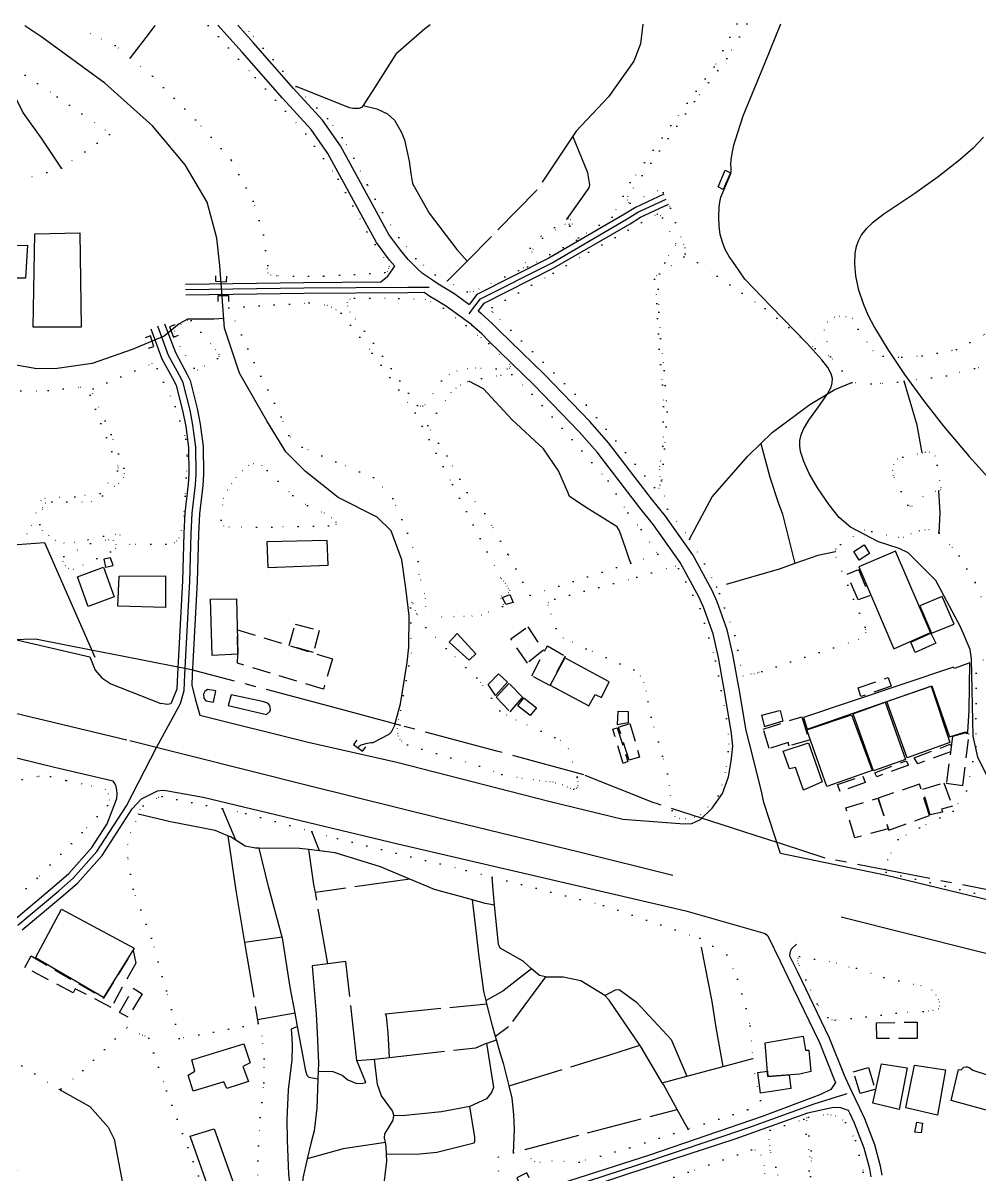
# Model space of a CAD drawing. Header units: millimetres. Extents: x 220021 to 223505, y 489325 to 491820.
# Drawn here: x 223011.8 to 223271, y 491507.5 to 491819.5 of the extents above; entities that cross this region are included whole.
import ezdxf

# ---------------------------------------------------------------- set-up
doc = ezdxf.new("R2010")
doc.units = ezdxf.units.MM
for name, pattern in [('15M2P5', [17.5, 15, -2.5]), ('20M3A3M3', [29, 20, -3, 3, -3]), ('50M10', [60, 50, -10]), ('5M2P5', [7.5, 5, -2.5]), ('AM4', [4, 0, -4])]:
    doc.linetypes.add(name, pattern=pattern)
for name, color, linetype in [('A0013110', 8, 'Continuous'), ('A0013112', 8, 'Continuous'), ('A0023210', 8, 'Continuous'), ('B0014111', 8, 'Continuous'), ('B0014112', 8, 'Continuous'), ('B0014116', 8, '5M2P5'), ('B0024120', 8, 'B0024120'), ('C0076116', 8, 'Continuous'), ('C0076117', 8, 'Continuous'), ('C0523121', 8, '50M10'), ('D0015112', 8, '15M2P5'), ('D0025111', 8, 'AM4'), ('E0022112', 8, 'Continuous'), ('F0017111', 8, 'Continuous'), ('G0018118', 8, '20M3A3M3')]:
    doc.layers.add(name, color=color, linetype=linetype)
doc.linetypes.add('B0024120', pattern='A,10,-1.75,[133,ltypeshp.shx,S=0.75,R=0,X=0,Y=0],-3.25', length=15)

msp = doc.modelspace()

# ---------------------------------------------------------------- linework, layer by layer
at = {"layer": 'A0013110'}
for points in [[(223055.779, 491748.8), (223087.847, 491749.238), (223108.695, 491749.388), (223110.602, 491750.969), (223112.428, 491753.657), (223111.108, 491755.214), (223111.023, 491755.298), (223107.483, 491760.047), (223102.334, 491769.453), (223094.357, 491784.166), (223089.777, 491790.696), (223082.05, 491799.145), (223071.106, 491811.611), (223064.551, 491818.887)], [(223185.359, 491773.161), (223177.614, 491769.571), (223174.665, 491767.725), (223154.145, 491755.819), (223134.645, 491745.968), (223132.963, 491743.691), (223132.614, 491743.217), (223132.526, 491743.286), (223128.686, 491746.078), (223125.743, 491747.853), (223124.128, 491748.826), (223122.932, 491749.636), (223119.95, 491751.659), (223118.654, 491752.954), (223116.122, 491755.486), (223114.062, 491757.915), (223110.857, 491762.213), (223105.846, 491771.367), (223097.763, 491786.274), (223092.903, 491793.204), (223085.03, 491801.815), (223074.094, 491814.269), (223069.922, 491818.901)], [(223216.897, 491594.558), (223212.455, 491608.396), (223211.841, 491610.982), (223209.34, 491621.158), (223207.608, 491627.878), (223205.78, 491638.623), (223204.041, 491648.407), (223202.504, 491655.169), (223199.818, 491662.726), (223198.433, 491665.81), (223193.16, 491675.46), (223185.738, 491685.964), (223182.014, 491690.604), (223170.375, 491705.812), (223165.338, 491711.499), (223152.987, 491724.282), (223140.644, 491736.284), (223138.826, 491738.153), (223135.98, 491740.707), (223135.587, 491741.002), (223135.02, 491741.425), (223135.377, 491741.909), (223136.635, 491743.612), (223155.575, 491753.181), (223176.215, 491765.155), (223179.046, 491766.929), (223186.621, 491770.439)], [(223190.86, 491602.543), (223192.939, 491602.709), (223195.222, 491603.71), (223198.377, 491606.775), (223201.179, 491610.768), (223202.861, 491615.298), (223203.53, 491619.576), (223204.053, 491623.628), (223203.692, 491627.042), (223201.84, 491637.937), (223200.119, 491647.613), (223198.656, 491654.051), (223196.102, 491661.234), (223194.847, 491664.03), (223189.76, 491673.34), (223182.542, 491683.556), (223178.866, 491688.136), (223167.285, 491703.268), (223162.402, 491708.781), (223150.153, 491721.458), (223137.816, 491733.456), (223136.054, 491735.267), (223133.44, 491737.613), (223133.193, 491737.798), (223131.436, 491739.106), (223130.245, 491739.991), (223130.114, 491740.094), (223126.474, 491742.742), (223123.677, 491744.427), (223121.972, 491745.454), (223120.688, 491746.324), (223120.472, 491746.471), (223115.961, 491746.44), (223087.878, 491746.238), (223055.821, 491745.8)], [(223050.112, 491738.05), (223053.022, 491730.233), (223056.253, 491724.292), (223057.002, 491722.706), (223058.955, 491715.073), (223059.775, 491710.878), (223060.543, 491704.78), (223060.652, 491697.268), (223060.477, 491694.197), (223059.57, 491686.531), (223059.293, 491681.067), (223058.964, 491668.202), (223057.579, 491642.898), (223057.452, 491640.182), (223058.433, 491636.394), (223059.639, 491631.981)], [(223046.364, 491736.655), (223049.372, 491728.571), (223052.684, 491722.481), (223053.222, 491721.343), (223055.052, 491714.192), (223055.824, 491710.244), (223056.546, 491704.501), (223056.651, 491697.352), (223056.491, 491694.546), (223055.581, 491686.867), (223055.296, 491681.219), (223054.966, 491668.363), (223053.584, 491643.101), (223053.394, 491639.039), (223051.841, 491635.108), (223050.908, 491634.941), (223049.095, 491635.194)], [(223009.174, 491576.409), (223020.297, 491585.774), (223024.16, 491589.08), (223030.401, 491596.14), (223034.55, 491602.571), (223037.171, 491609.461), (223037.292, 491610.758), (223037.205, 491611.69), (223036.989, 491612.68), (223036.653, 491613.537), (223036.167, 491614.096)], [(223011.546, 491573.831), (223022.563, 491583.106), (223026.62, 491586.58), (223033.199, 491594.02), (223041.318, 491606.605), (223043.875, 491609.324), (223048.199, 491611.551)], [(223212.8, 491572.876), (223213.497, 491572.265), (223216.832, 491565.394), (223218.918, 491561.05), (223227.477, 491543.304), (223231.498, 491533.31), (223231.821, 491532.509), (223230.534, 491530.599), (223227.565, 491529.148), (223211.968, 491523.266), (223181.439, 491512.818), (223154.985, 491504.321)], [(223244.483, 491507.372), (223244.034, 491509.803), (223242.458, 491515.624), (223239.772, 491522.667), (223238.437, 491525.509), (223236.286, 491530.061), (223234.615, 491533.601), (223234.282, 491534.43), (223230.223, 491544.516), (223221.622, 491562.35), (223219.588, 491566.586), (223219.412, 491567.041), (223219.6, 491568.03), (223219.92, 491568.692), (223221.231, 491569.983)], [(223241.517, 491506.908), (223241.106, 491509.137), (223239.602, 491514.696), (223237.008, 491521.493), (223235.723, 491524.231), (223235.388, 491524.94), (223233.226, 491525.666), (223231.242, 491525.759), (223224.284, 491524.167), (223204.537, 491517.145), (223174.968, 491507.474), (223155.202, 491500.914)]]:
    msp.add_lwpolyline(points, dxfattribs=at)
at = {"layer": 'A0013112'}
for points in [[(223036.167, 491614.096), (223020.31, 491617.815), (222946.252, 491635.969), (222914.288, 491645.12), (222911.343, 491646.521), (222905.07, 491648.745), (222884.566, 491654.018), (222854.306, 491660.759), (222825.001, 491665.46), (222797.113, 491670.36), (222762.566, 491674.55), (222732.121, 491677.05), (222704.854, 491678.445), (222666.686, 491678.477), (222620.062, 491675.7), (222583.013, 491671.976), (222554.251, 491667.503), (222520.687, 491660.832), (222488.397, 491654.012), (222424.413, 491637.61), (222364.366, 491622.12), (222361.254, 491621.43)], [(222979.592, 491659.484), (223029.829, 491647.784), (223031.283, 491644.199), (223033.136, 491642.116), (223035.592, 491640.474), (223049.095, 491635.194)], [(223059.639, 491631.981), (223089.021, 491624.74), (223112.99, 491619.277), (223154.2, 491608.722), (223174.226, 491603.866), (223190.86, 491602.543)], [(223048.199, 491611.551), (223049.506, 491611.656), (223050.488, 491611.601), (223060.597, 491609.756), (223113.282, 491597.124), (223191.254, 491579.003), (223212.8, 491572.876)], [(223414.64, 491546.135), (223388.592, 491552.057), (223362.589, 491558.169), (223334.944, 491563.631), (223307.322, 491568.638), (223305.745, 491568.992), (223284.801, 491579.061), (223245.641, 491588.613), (223216.897, 491594.558)]]:
    msp.add_lwpolyline(points, dxfattribs=at)
at = {"layer": 'A0023210'}
for points in [[(223132.63, 491740.71), (223133.817, 491742.321), (223134.17, 491742.8), (223135.64, 491744.79), (223154.86, 491754.5), (223175.44, 491766.44), (223178.33, 491768.25), (223185.99, 491771.8)], [(223055.8, 491747.3), (223087.863, 491747.738), (223115.95, 491747.94), (223118.806, 491747.959), (223121.644, 491747.979), (223121.81, 491747.98)], [(223010.36, 491575.12), (223021.43, 491584.44), (223025.39, 491587.83), (223031.8, 491595.08), (223039.8, 491607.48), (223047.898, 491623.293), (223054.418, 491635.145), (223055.38, 491638.688), (223055.582, 491643), (223056.965, 491668.283), (223057.295, 491681.143), (223057.576, 491686.699), (223058.484, 491694.372), (223058.652, 491697.31), (223058.545, 491704.641), (223057.8, 491710.561), (223057.004, 491714.633), (223055.112, 491722.025), (223054.469, 491723.387), (223051.197, 491729.402), (223048.238, 491737.353)], [(223234.93, 491529.42), (223233.51, 491528.98), (223233.487, 491528.973), (223225.92, 491526.66), (223208.25, 491520.2), (223178.2, 491510.15), (223142.26, 491498.33), (223106.7, 491486.68), (223072.18, 491475.25), (223061.48, 491471.42), (223061.357, 491471.376), (223059.07, 491470.55)]]:
    msp.add_lwpolyline(points, dxfattribs=at)
at = {"layer": 'B0014111'}
for points in [[(223027.147, 491762.644), (223027.47, 491737.109), (223014.557, 491737.131), (223014.945, 491762.369)], [(223077.846, 491678.944), (223078.027, 491672.009), (223094.396, 491672.628), (223094.144, 491679.29)], [(223239.621, 491678.161), (223241.053, 491675.766), (223238.238, 491673.966), (223236.805, 491676.343)], [(223247.642, 491649.989), (223257.59, 491654.361), (223248.099, 491676.398), (223238.183, 491672.217)], [(223026.478, 491669.496), (223033.557, 491672.087), (223036.475, 491664.112), (223029.427, 491661.41)], [(223037.779, 491669.699), (223050.394, 491669.757), (223050.311, 491661.194), (223037.467, 491661.556)], [(223069.93, 491648.5), (223062.979, 491648.15), (223062.571, 491663.427), (223069.553, 491663.524)], [(223260.746, 491664.188), (223254.68, 491661.586), (223257.831, 491654.241), (223264.001, 491656.676)], [(223127.161, 491651.747), (223129.371, 491654.131), (223134.38, 491648.65), (223132.571, 491646.944)], [(223258.994, 491651.538), (223253.392, 491649.031), (223252.249, 491651.784), (223257.687, 491654.244)], [(223158.496, 491647.506), (223154.584, 491640.147), (223165.017, 491634.536), (223166.688, 491637.642), (223168.457, 491636.759), (223170.516, 491641.072)], [(223268.195, 491646.223), (223263.939, 491644.675), (223263.8, 491645.058), (223223.194, 491631.346), (223224.158, 491628.239), (223257.882, 491639.959), (223262.742, 491626.14), (223266.745, 491627.403), (223267.642, 491627.403), (223268.03, 491633.383)], [(223137.711, 491640.292), (223140.524, 491643.208), (223142.963, 491640.925), (223139.713, 491637.33)], [(223245.702, 491635.684), (223257.761, 491639.901), (223262.811, 491624.601), (223251.253, 491620.414)], [(223236.589, 491632.388), (223245.265, 491635.531), (223250.815, 491620.045), (223242.131, 491616.937)], [(223241.738, 491617.013), (223229.459, 491612.685), (223224.044, 491628.049), (223236.146, 491632.119)], [(223223.195, 491611.731), (223220.985, 491617.877), (223219.393, 491617.471), (223217.644, 491622.227), (223224.522, 491624.475), (223228.242, 491613.994)], [(223022.196, 491579.502), (223041.863, 491568.896), (223033.591, 491555.505), (223015.147, 491566.289)], [(223223.05, 491545.045), (223223.671, 491541.226), (223224.567, 491541.229), (223225.121, 491535.467), (223222.197, 491534.777), (223213.489, 491534.151), (223212.82, 491543.235)], [(223251.226, 491536.435), (223249.1, 491525.145), (223241.974, 491526.928), (223244.284, 491537.598)], [(223219.273, 491534.565), (223219.751, 491530.876), (223211.486, 491529.57), (223210.748, 491535.218), (223213.382, 491535.548), (223213.485, 491534.146)], [(223261.628, 491535.951), (223259.471, 491523.62), (223250.896, 491525.61), (223253.186, 491537.219)], [(223279.304, 491523.183), (223263.19, 491527.657), (223265.131, 491536), (223265.885, 491535.891), (223266.555, 491536.675), (223267.132, 491536.766), (223267.508, 491536.742), (223268.058, 491536.582), (223268.641, 491536.134), (223269.034, 491535.8), (223281.519, 491531.822)]]:
    msp.add_lwpolyline(points, close=True, dxfattribs=at)
at = {"layer": 'B0014112'}
for points in [[(223012.403, 491750.393), (223000.242, 491750.368), (223000.505, 491759.189), (223012.973, 491759.333)], [(223066.937, 491530.856), (223066.124, 491532.729), (223057.82, 491530.15), (223056.465, 491534.496), (223058.308, 491535.56), (223057.465, 491538.661), (223071.533, 491542.988), (223073.329, 491537.852), (223071.277, 491536.849), (223072.822, 491532.745)], [(223063.552, 491519.913), (223068.945, 491504.648), (223062.226, 491503.403), (223057.006, 491517.969)]]:
    msp.add_lwpolyline(points, close=True, dxfattribs=at)
at = {"layer": 'B0014116'}
for points in [[(223201.971, 491779.611), (223203.38, 491778.923), (223201.379, 491774.448), (223200.058, 491775.103)], [(223035.435, 491674.664), (223033.621, 491674.286), (223034.077, 491672.101), (223036.167, 491672.537)], [(223235.004, 491670.245), (223238.025, 491671.44), (223240.994, 491664.36), (223237.968, 491663.241)], [(223142.502, 491662.033), (223141.61, 491663.854), (223143.583, 491664.712), (223144.552, 491662.554)], [(223085.496, 491656.675), (223092.019, 491654.921), (223090.423, 491648.988), (223083.874, 491650.886)], [(223143.927, 491652.661), (223148.478, 491655.984), (223152.72, 491649.586), (223148.371, 491646.135)], [(223095.616, 491647.283), (223093.107, 491639.01), (223069.885, 491646.054), (223069.962, 491648.442), (223069.823, 491655.112)], [(223154.495, 491640.078), (223149.545, 491642.665), (223153.776, 491650.764), (223158.597, 491648.013)], [(223143.4, 491640.659), (223139.912, 491636.917), (223143.691, 491632.955), (223147.1, 491636.824)], [(223238.691, 491637.027), (223237.995, 491639.44), (223246.088, 491642.221), (223246.935, 491639.885)], [(223145.761, 491634.568), (223147.453, 491636.745), (223150.838, 491634.021), (223149.153, 491631.92)], [(223172.97, 491633.054), (223175.657, 491632.982), (223175.711, 491629.972), (223172.82, 491629.415)], [(223212.665, 491628.875), (223211.834, 491631.993), (223216.849, 491633.314), (223217.569, 491630.409)], [(223222.693, 491631.594), (223224.689, 491625.238), (223219.251, 491623.654), (223218.966, 491624.63), (223213.835, 491622.971), (223212.277, 491628.209)], [(223174.313, 491618.933), (223171.474, 491628.19), (223172.681, 491628.614), (223175.575, 491619.503)], [(223173.093, 491628.773), (223176.163, 491629.741), (223178.747, 491620.648), (223175.901, 491619.84)], [(223268.016, 491626.896), (223266.819, 491627.108), (223263.524, 491626.237), (223261.818, 491613.616), (223266.348, 491612.995)], [(223254.08, 491618.845), (223253.143, 491620.453), (223262.91, 491624.154), (223263.131, 491623.55), (223262.933, 491622.103)], [(223251.573, 491618.473), (223242.976, 491615.325), (223242.443, 491616.403), (223250.948, 491619.68)], [(223239.849, 491613.762), (223233.099, 491611.368), (223232.381, 491613.234), (223239.223, 491615.518)], [(223257.256, 491604.844), (223254.614, 491613.283), (223243.369, 491609.571), (223246.258, 491600.817)], [(223255.473, 491611.927), (223261.185, 491613.711), (223263.512, 491607.34), (223260.564, 491606.524), (223260.772, 491605.772), (223257.43, 491605.039)], [(223246.106, 491601.206), (223237.051, 491598.78), (223234.635, 491606.929), (223243.309, 491609.501)], [(223013.932, 491566.827), (223033.615, 491555.365), (223041.637, 491568.245), (223042.309, 491564.862), (223035.621, 491552.85), (223025.919, 491557.884), (223025.311, 491556.768), (223012.287, 491563.685)], [(223041.634, 491558.032), (223044.056, 491556.492), (223040.207, 491550.197), (223037.929, 491551.502)], [(223243, 491544.45), (223242.914, 491548.688), (223253.98, 491548.868), (223253.931, 491544.415)], [(223236.654, 491535.388), (223240.8, 491536.572), (223242.5, 491530.619), (223238.542, 491529.489)], [(223253.831, 491521.723), (223255.346, 491521.483), (223255.029, 491518.831), (223253.294, 491519.018)]]:
    msp.add_lwpolyline(points, close=True, dxfattribs=at)
at = {"layer": 'B0024120'}
msp.add_lwpolyline([(222986.957, 491685.648), (222993.17, 491682.256), (223000.607, 491679.856), (223010.294, 491678.284), (223017.56, 491678.757), (223031.245, 491647.758)], dxfattribs=at)
at = {"layer": 'C0076116'}
for points in [[(223063.937, 491751.046), (223063.876, 491749.547), (223066.873, 491749.424), (223066.935, 491750.922)], [(223067.5, 491744.105), (223067.5, 491745.605), (223064.5, 491745.605), (223064.5, 491744.105)], [(223052.871, 491737.741), (223051.462, 491737.227), (223052.49, 491734.409), (223053.899, 491734.923)], [(223045.79, 491731.42), (223047.216, 491731.885), (223046.285, 491734.737), (223044.859, 491734.272)], [(223102.208, 491625.261), (223101.3, 491624.067), (223103.688, 491622.251), (223104.596, 491623.445)], [(223148.849, 491506.655), (223148.195, 491508.005), (223145.495, 491506.697), (223146.149, 491505.347)]]:
    msp.add_lwpolyline(points, dxfattribs=at)
at = {"layer": 'C0076117'}
for points in [[(223063.943, 491638.561), (223061.745, 491638.959), (223061.051, 491638.426), (223060.613, 491637.693), (223060.707, 491636.65), (223061.239, 491635.919), (223063.4, 491635.576)], [(223068.1, 491637.563), (223067.301, 491634.614), (223077.667, 491632.219), (223078.636, 491633.027), (223078.818, 491633.558), (223078.65, 491634.656), (223078.064, 491635.222), (223076.598, 491635.695)]]:
    msp.add_lwpolyline(points, close=True, dxfattribs=at)
at = {"layer": 'C0523121'}
for points in [[(223187.805, 491588.605), (223162.425, 491594.86), (223125.601, 491603.874), (223089.163, 491612.901), (223039.916, 491625.21), (222990.024, 491637.162), (222950.365, 491646.801), (222914.339, 491656.278), (222890.811, 491662.033), (222864.517, 491668.122), (222841.231, 491673.604), (222813.047, 491679.555), (222793.19, 491683.113), (222769.602, 491686.973), (222753.341, 491689.013)], [(223464.734, 491519.996), (223427.92, 491528.695), (223354.328, 491547.075), (223269.984, 491568.043), (223233.389, 491577.282)]]:
    msp.add_lwpolyline(points, dxfattribs=at)
at = {"layer": 'D0015112'}
for points in [[(223047.485, 491818.84), (223045.972, 491816.768), (223040.795, 491810.094)], [(223122.044, 491819.045), (223120.592, 491817.956), (223112.741, 491811.079), (223106.947, 491801.973), (223103.87, 491797.206)], [(223179.611, 491819.204), (223179.005, 491813.881), (223177.214, 491809.21), (223170.354, 491799.537), (223161.579, 491790.184), (223160.685, 491788.846)], [(223022.144, 491780.152), (223016.919, 491788.078), (223011.746, 491795.337), (223009.153, 491800.539), (223005.083, 491805.874), (223002.321, 491811.699)], [(223103.87, 491797.206), (223103.474, 491796.593), (223102.736, 491796.348), (223101.091, 491796.371), (223100.248, 491796.576), (223099.085, 491796.944), (223085.777, 491802.355)], [(223103.87, 491797.206), (223107.581, 491796.266), (223110.459, 491794.922), (223112.366, 491793.176), (223114.155, 491789.995), (223115.051, 491787.875), (223116.353, 491782.089), (223116.771, 491778.756), (223117.273, 491776.032), (223121.734, 491768.008), (223129.265, 491758.169), (223132.036, 491755.002)], [(223160.685, 491788.846), (223150.878, 491774.167), (223132.036, 491755.002)], [(223159.133, 491766.436), (223165.074, 491774.874), (223165.303, 491775.677), (223164.755, 491778.899), (223160.685, 491788.846)], [(223132.036, 491755.002), (223126.681, 491749.555)], [(223176.392, 491673.228), (223175.996, 491674.131), (223174.917, 491677.305), (223173.312, 491681.931), (223172.674, 491683.024), (223164.53, 491688.06), (223159.817, 491691.279), (223159.365, 491692.402), (223156.821, 491698.167), (223152.719, 491704.167), (223144.138, 491712.118), (223136.444, 491720.441), (223132.547, 491722.476)], [(223211.59, 491705.63), (223214.636, 491708.62), (223224.884, 491716.147), (223231.615, 491720.217), (223236.227, 491722.156)], [(223255.34, 491703.113), (223253.909, 491710.533), (223250.441, 491722.474)], [(223192.239, 491679.72), (223198.438, 491691.147), (223208.055, 491702.16), (223211.59, 491705.63)], [(223211.59, 491705.63), (223214.01, 491696.477), (223216.326, 491689.637), (223217.428, 491686.47), (223220.806, 491673.064)], [(223259.946, 491681.297), (223260.216, 491686.865), (223259.821, 491692.759)], [(223231.792, 491676.229), (223227.082, 491675.27), (223220.806, 491673.064)], [(223220.806, 491673.064), (223216.585, 491671.58), (223199.538, 491666.643)], [(223069.391, 491598.134), (223065.765, 491606.687)], [(223067.241, 491599.345), (223063.807, 491600.73), (223051.691, 491603.134), (223042.993, 491605.168)], [(223092.049, 491595.239), (223090.004, 491600.507)], [(223067.241, 491599.345), (223069.413, 491584.538), (223071.782, 491570.387)], [(223069.391, 491598.134), (223067.973, 491599.05), (223067.241, 491599.345)], [(223075.755, 491595.981), (223074.709, 491595.988), (223071.934, 491596.492), (223069.391, 491598.134)], [(223089.151, 491595.6), (223086.686, 491595.908), (223075.755, 491595.981)], [(223081.936, 491571.905), (223078.214, 491585.637), (223075.755, 491595.981)], [(223092.049, 491595.239), (223089.151, 491595.6)], [(223090.942, 491583.99), (223090.568, 491586.15), (223089.151, 491595.6)], [(223116.531, 491587.615), (223108.572, 491590.923), (223096.325, 491594.705), (223092.049, 491595.239)], [(223116.531, 491587.615), (223090.942, 491583.99)], [(223133.52, 491581.965), (223123.247, 491584.824), (223116.531, 491587.615)], [(223139.459, 491580.557), (223139.149, 491583.657), (223138.862, 491588.151)], [(223094.294, 491564.649), (223090.942, 491583.99)], [(223137.184, 491554.694), (223136.532, 491557.279), (223135.252, 491567.232), (223134.624, 491572.908), (223133.52, 491581.965)], [(223139.459, 491580.557), (223136.943, 491581.012), (223133.52, 491581.965)], [(223149.498, 491563.277), (223147.206, 491565.35), (223141.03, 491568.888), (223140.515, 491569.985), (223139.459, 491580.557)], [(223081.936, 491571.905), (223071.782, 491570.387)], [(223085.466, 491551.282), (223084.162, 491558.362), (223082.001, 491571.664), (223081.936, 491571.905)], [(223201.367, 491536.872), (223199.486, 491547.402), (223198.405, 491554.41), (223195.097, 491571.584)], [(223071.782, 491570.387), (223075.284, 491549.463)], [(223102.212, 491538.419), (223099.168, 491565.311), (223094.294, 491564.649)], [(223094.294, 491564.649), (223090.05, 491564.072), (223091.149, 491551.072), (223091.469, 491545.944), (223091.774, 491537.712), (223091.705, 491535.593)], [(223149.498, 491563.277), (223141.713, 491557.274), (223137.184, 491554.694)], [(223153.24, 491561.106), (223151.681, 491561.515), (223149.498, 491563.277)], [(223153.24, 491561.106), (223143.219, 491547.557), (223139.723, 491544.96)], [(223169.364, 491556.113), (223162.832, 491560.074), (223158.052, 491561.053), (223153.549, 491561.025), (223153.24, 491561.106)], [(223169.364, 491556.113), (223172.262, 491557.617), (223173.257, 491557.709), (223177.926, 491554.301), (223187.283, 491544.111), (223191.56, 491534.236)], [(223178.786, 491542.643), (223170.502, 491554.833), (223169.364, 491556.113)], [(223111.008, 491539.29), (223110.674, 491545.992), (223110.2, 491550.49), (223109.967, 491551.118), (223137.399, 491553.841)], [(223137.399, 491553.841), (223137.184, 491554.694)], [(223139.723, 491544.96), (223138.917, 491547.819), (223137.399, 491553.841)], [(223085.466, 491551.282), (223075.284, 491549.463)], [(223086.129, 491547.685), (223085.466, 491551.282)], [(223075.284, 491549.463), (223075.452, 491548.462)], [(223086.129, 491547.685), (223084.431, 491546.921), (223084.59, 491544.575), (223084.62, 491542.432), (223084.594, 491538.619), (223083.563, 491530.488), (223083.177, 491522.513), (223083.273, 491516.833), (223083.705, 491507.713), (223084.323, 491502.265), (223085.037, 491496.575), (223086.521, 491487.151)], [(223091.632, 491533.368), (223089.273, 491533.876), (223088.768, 491534.392), (223088.391, 491535.644), (223086.129, 491547.685)], [(223137.319, 491543.135), (223137.451, 491543.19), (223139.985, 491544.033)], [(223139.985, 491544.033), (223139.723, 491544.96)], [(223143.424, 491531.609), (223141.995, 491537.378), (223140.96, 491540.575), (223139.985, 491544.033)], [(223111.008, 491539.29), (223134.452, 491541.939), (223137.319, 491543.135)], [(223137.319, 491543.135), (223139.193, 491531.186), (223138.611, 491529.756), (223137.278, 491528.106), (223132.761, 491525.991)], [(223143.424, 491531.609), (223170.462, 491539.932), (223178.786, 491542.643)], [(223184.916, 491532.45), (223179.162, 491542.089), (223178.786, 491542.643)], [(223091.705, 491535.593), (223095.714, 491535.492), (223098.187, 491534.527), (223099.728, 491533.231), (223101.89, 491532.32), (223103.318, 491532.231), (223104.598, 491532.509), (223102.212, 491538.419)], [(223102.212, 491538.419), (223106.97, 491538.834)], [(223106.97, 491538.834), (223111.008, 491539.29)], [(223112.166, 491523.56), (223112.175, 491523.66), (223111.805, 491524.808), (223108.869, 491528.847), (223107.805, 491531.979), (223106.97, 491538.834)], [(223201.367, 491536.872), (223209.434, 491539.041)], [(223091.705, 491535.593), (223091.632, 491533.368)], [(223184.916, 491532.45), (223191.56, 491534.236)], [(223191.56, 491534.236), (223201.367, 491536.872)], [(223091.632, 491533.368), (223091.376, 491525.551), (223090.632, 491519.391), (223089.682, 491516.012), (223088.759, 491511.787)], [(223144.573, 491513.476), (223144.843, 491519.901), (223144.701, 491523.81), (223144.252, 491528.263), (223143.424, 491531.609)], [(223188.949, 491525.222), (223185.234, 491531.917), (223184.916, 491532.45)], [(223021.423, 491530.73), (223029.835, 491526.044), (223034.869, 491520.412), (223036.448, 491517.117), (223039.394, 491501.545)], [(223110.205, 491513.109), (223119.219, 491513.208), (223123.823, 491513.599), (223133.943, 491516.144), (223134.17, 491516.615), (223134.179, 491517.698), (223132.761, 491525.991)], [(223132.761, 491525.991), (223125.149, 491524.584), (223114.442, 491523.5), (223112.166, 491523.56)], [(223147.759, 491514.395), (223188.949, 491525.222)], [(223191.902, 491519.901), (223188.949, 491525.222)], [(223109.898, 491516.276), (223109.642, 491517.536), (223109.777, 491518.584), (223110.659, 491520.065), (223112.057, 491522.279), (223112.166, 491523.56)], [(223109.898, 491516.276), (223098.48, 491514.512), (223088.759, 491511.787)], [(223110.205, 491513.109), (223110.112, 491515.227), (223109.898, 491516.276)], [(223109.869, 491495.156), (223109.154, 491500.581), (223109.231, 491502.334), (223109.809, 491507.361), (223110.291, 491511.155), (223110.205, 491513.109)], [(223088.759, 491511.787), (223087.532, 491506.575), (223087.253, 491502.438), (223088.139, 491487.623)]]:
    msp.add_lwpolyline(points, dxfattribs=at)
at = {"layer": 'D0025111'}
for points in [[(223061.952, 491818.879), (223074.657, 491804.727), (223088.372, 491789.521), (223097.146, 491777.228), (223104.905, 491762.955), (223110.937, 491753.641), (223110.836, 491753.116), (223110.446, 491752.179), (223109.752, 491751.913), (223093.182, 491750.931), (223080.435, 491751.003), (223078.926, 491751.198), (223078.168, 491751.723), (223078.001, 491752.985), (223078.044, 491753.819), (223076.868, 491762.112), (223074.129, 491771.259), (223068.149, 491782.414), (223058.455, 491793.321), (223046.807, 491805.13), (223040.795, 491810.094), (223036.752, 491813.432), (223030.062, 491816.584), (223026.854, 491818.783)], [(223205.156, 491819.274), (223198.946, 491807.676), (223187.252, 491791.734), (223176.181, 491776.286), (223171.322, 491766.954), (223162.226, 491761.302), (223160.116, 491766.152), (223159.497, 491766.435), (223159.133, 491766.436), (223159.081, 491766.436), (223152.01, 491761.657), (223150.046, 491759.733), (223149.159, 491758.507), (223147.343, 491753.216), (223145.946, 491752.499), (223135.346, 491747.486), (223133.776, 491746.818), (223132.909, 491746.65), (223132.076, 491746.648), (223126.681, 491749.555), (223123.43, 491751.307), (223118.194, 491755.696), (223113.595, 491761.365), (223109.127, 491768.162), (223105.013, 491775.724), (223101.38, 491782.936), (223098.237, 491788.466), (223094.22, 491793.618), (223088.34, 491799.446), (223085.777, 491802.355), (223082.146, 491806.475), (223073.043, 491817.225), (223071.416, 491818.905)], [(223207.853, 491819.281), (223202.39, 491809.91), (223193.607, 491798.28), (223175.49, 491772.625), (223175.392, 491771.621), (223175.703, 491770.845), (223176.208, 491770.723), (223183.638, 491774.166), (223185.132, 491773.623), (223187.153, 491769.35), (223190.638, 491759.515), (223191.048, 491758.661), (223191.114, 491756.998)], [(223230.512, 491729.117), (223228.807, 491736.281), (223229.588, 491738.507), (223231.454, 491739.844), (223232.94, 491740.124), (223234.651, 491740.044), (223236.465, 491739.598), (223237.993, 491736.534), (223241.934, 491730.838), (223244.75, 491729.284), (223249.764, 491728.961), (223255.303, 491729.397), (223264.614, 491731.053), (223272.179, 491735.151), (223278.853, 491742.235), (223283.434, 491747.154), (223286.66, 491759.745), (223289.15, 491773.657), (223289.768, 491793.909), (223288.375, 491817.959), (223288.492, 491819.504)], [(223008.92, 491807.714), (223020.989, 491799.551), (223033.972, 491790.536), (223035.171, 491789.313), (223022.144, 491780.152), (223011.674, 491777.117)], [(223191.114, 491756.998), (223191.127, 491756.666), (223190.738, 491756.146), (223184.187, 491751.592), (223183.781, 491747.45), (223183.942, 491741.21), (223184.42, 491734.069), (223185.115, 491727.627), (223185.388, 491725.39), (223186.212, 491714.185), (223185.489, 491704.131), (223184.71, 491695.471), (223186.286, 491687.84), (223191.115, 491681.539), (223192.239, 491679.72), (223196.384, 491673.013), (223199.538, 491666.643), (223200.369, 491664.966), (223204.576, 491653.637), (223206.708, 491642.657), (223208.912, 491643.173), (223209.714, 491643.32), (223210.621, 491643.446), (223211.043, 491643.615), (223211.855, 491643.867), (223238.048, 491652.491), (223240, 491654.377), (223240.011, 491655.095), (223239.895, 491655.854), (223231.964, 491674.737), (223231.792, 491676.229), (223231.744, 491676.689), (223231.913, 491677.058), (223233.168, 491678.27), (223239.573, 491682.221), (223241.661, 491681.724), (223248.758, 491680.202), (223250.234, 491680.201), (223252.239, 491681.223), (223254.528, 491681.991), (223256.015, 491682.275), (223257.07, 491682.275), (223259.643, 491681.63), (223259.946, 491681.297), (223263.395, 491677.504), (223265.324, 491675.172), (223269.676, 491667.945), (223272.351, 491661.373)], [(223191.114, 491756.998), (223199.802, 491750.937), (223212.739, 491742.133), (223226.321, 491731.352), (223230.512, 491729.117)], [(223141.615, 491661.436), (223135.914, 491659.144), (223133.393, 491658.876), (223131.294, 491658.735), (223128.531, 491658.636), (223125.203, 491658.596), (223122.435, 491659.6), (223120.854, 491661.451), (223120.782, 491663.64), (223120.566, 491664.874), (223119.535, 491668.603), (223119.092, 491670.037), (223118.815, 491673.606), (223115.937, 491681.269), (223111.89, 491690.73), (223106.672, 491696.352), (223096.483, 491700.628), (223087.351, 491704.597), (223083.801, 491707.752), (223081.724, 491712.834), (223074.331, 491727.564), (223067.539, 491742.363), (223089.296, 491743.719), (223094.162, 491743.035), (223095.249, 491742.555), (223096.53, 491741.916), (223097.974, 491740.924), (223106.35, 491730.119), (223118.01, 491713.948), (223128.068, 491694.466), (223141.082, 491669.345), (223141.314, 491669.055), (223141.894, 491668.422), (223142.378, 491667.757), (223142.831, 491667.055), (223143.279, 491666.306), (223143.571, 491665.772), (223143.336, 491665.234), (223141.307, 491664.302), (223141.185, 491663.734), (223141.888, 491662.085), (223141.615, 491661.436)], [(223293.636, 491720.278), (223293.617, 491719.577), (223293.094, 491718.78), (223292.181, 491718.297), (223289.918, 491718.14), (223285.235, 491719.771), (223279.521, 491725.595), (223277.785, 491726.572), (223276.543, 491726.865), (223274.706, 491726.941), (223269.447, 491725.881), (223261.899, 491723.958), (223250.441, 491722.474), (223248.656, 491722.243), (223244.092, 491721.868), (223241.453, 491721.757), (223236.227, 491722.156), (223230.512, 491729.117)], [(223144.118, 491724.281), (223149.66, 491719.004), (223170.262, 491695.446), (223175.549, 491686.804), (223179.158, 491682.301), (223183.384, 491676.186), (223183.738, 491675.587), (223176.392, 491673.228), (223149.131, 491664.475), (223143.069, 491675.601), (223138.748, 491683.402), (223136.891, 491686.673), (223132.082, 491692.328), (223126.511, 491702.232), (223121.365, 491710.457), (223127.687, 491719.419), (223129.017, 491720.578), (223130.289, 491721.489), (223132.147, 491722.386), (223132.547, 491722.476), (223135.953, 491723.214), (223141.135, 491724.104), (223144.118, 491724.281)], [(223011.205, 491719.832), (223018.543, 491719.929), (223027.347, 491720.894), (223028.568, 491720.726), (223029.93, 491718.698), (223037.541, 491698.973), (223037.312, 491698.22), (223032.64, 491692.067), (223025.764, 491691.152), (223017.757, 491690.734), (223016.616, 491690.257), (223015.263, 491686.859), (223014.04, 491683.504), (223012.909, 491681.132), (223010.986, 491680.428)], [(223255.34, 491703.113), (223256.062, 491703.282), (223257.208, 491703.297), (223258.076, 491703.028), (223258.76, 491702.228), (223259.339, 491699.697), (223260.328, 491693.769), (223260.362, 491693.061), (223259.898, 491692.769), (223259.821, 491692.759), (223258.905, 491692.634), (223255.562, 491691.206), (223252.599, 491688.561), (223252.077, 491688.598), (223251.395, 491688.897), (223247.532, 491696.845), (223247.375, 491698.315), (223247.526, 491699.905), (223248.557, 491701.445), (223250.056, 491701.874), (223255.34, 491703.113)], [(223271.847, 491646.977), (223269.936, 491643.403), (223269.83, 491623.49), (223267.293, 491611.479), (223263.735, 491606.039), (223254.599, 491601.488), (223248.759, 491598.323), (223245.918, 491592.872), (223245.166, 491590.406), (223245.529, 491589.471), (223284.764, 491580.192)], [(223075.289, 491503.327), (223075.346, 491511.24), (223075.951, 491522.998), (223077.033, 491532.422), (223077.121, 491538.901), (223076.577, 491545.06), (223075.452, 491548.462), (223054.101, 491544.393), (223050.591, 491557.295), (223046.584, 491571.568), (223041.577, 491584.897), (223040.18, 491593.428), (223040.132, 491596.924), (223040.913, 491600.15), (223042.276, 491603.215), (223042.993, 491605.168), (223043.46, 491606.44), (223044.347, 491607.459), (223048.441, 491609.744), (223049.407, 491609.984), (223065.765, 491606.687), (223072.15, 491605.4), (223090.004, 491600.507), (223096.916, 491598.613), (223131.835, 491589.94), (223138.862, 491588.151), (223169.025, 491580.471), (223195.097, 491571.584), (223202.383, 491567.097), (223205.3, 491560.452), (223207.67, 491552.574), (223208.722, 491547.879), (223209.252, 491540.721), (223209.434, 491539.041), (223209.866, 491535.045), (223210.615, 491531.459), (223211.513, 491527.672), (223207.993, 491525.079), (223191.902, 491519.901), (223176.039, 491514.797), (223162.423, 491510.959), (223155.08, 491511.224), (223151.83, 491510.845), (223150.406, 491511.002), (223149.351, 491511.808), (223147.759, 491514.395), (223144.573, 491513.476), (223140.329, 491512.252), (223140.507, 491508.533), (223140.332, 491506.649)], [(223008.024, 491539.218), (223021.423, 491530.73), (223021.841, 491530.687), (223022.108, 491530.784), (223027.945, 491535.727), (223039.997, 491547.491)], [(223039.997, 491547.491), (223043.249, 491545.732), (223044.146, 491545.318), (223044.758, 491545.161), (223045.853, 491544.473), (223050.6, 491530.235), (223061.465, 491501.477), (223049.153, 491500.286), (223039.394, 491501.545), (223038.653, 491501.641), (223033.986, 491501.677), (223027.249, 491501.073), (223020.278, 491501.812), (223012.2, 491505.095), (223008.688, 491510.979)], [(223223.967, 491522.916), (223224.541, 491523.107), (223229.689, 491523.886), (223230.589, 491523.765), (223231.77, 491523.492), (223233.76, 491522.404), (223234.544, 491521.672), (223237.262, 491516.799), (223239.326, 491508.238), (223240.279, 491499.914), (223240.415, 491487.359), (223221.84, 491484.955), (223222.785, 491494.479), (223223.697, 491500.501), (223225.012, 491507.084), (223225.402, 491511.999), (223225.195, 491514.029), (223223.967, 491522.916)], [(223212.91, 491503.771), (223212.607, 491509.92), (223211.713, 491512.811), (223210.054, 491514.16), (223209.112, 491514.279), (223191.941, 491508.206), (223180.146, 491504.145)]]:
    msp.add_lwpolyline(points, dxfattribs=at)
for points in [[(223183.44, 491767.757), (223183.63, 491767.746), (223184.354, 491767.407), (223184.979, 491766.709), (223188.524, 491759.786), (223188.465, 491759.283), (223186.645, 491756.506), (223185.605, 491754.579), (223182.835, 491750.127), (223183.44, 491743.529), (223184.059, 491731.132), (223184.953, 491721.511), (223185.248, 491715.588), (223185.088, 491704.908), (223184.12, 491699.343), (223184.132, 491698.675), (223184.227, 491696.744), (223184.222, 491694.369), (223184.061, 491693.404), (223182.767, 491693.672), (223164.251, 491716.038), (223139.148, 491741.026), (223138.8, 491741.323), (223138.809, 491742.404), (223155.355, 491751.744), (223164.943, 491757.451)], [(223161.658, 491760.692), (223148.429, 491753.469), (223149.885, 491758.247), (223152.483, 491761.23), (223158.52, 491764.994), (223159.621, 491765.07), (223159.733, 491764.888), (223159.88, 491764.479)], [(223137.905, 491732.659), (223143.57, 491727.121), (223143.791, 491726.418), (223143.528, 491725.964), (223142.943, 491725.743), (223139.955, 491725.81), (223134.434, 491725.974), (223132.164, 491725.866), (223129.398, 491725.245), (223127.276, 491724.377), (223125.127, 491722.571), (223120.718, 491716.103), (223120.104, 491715.707), (223119.387, 491715.632), (223118.566, 491715.908), (223106.683, 491732.739), (223100.397, 491741.205), (223099.72, 491742.785), (223099.66, 491743.722), (223099.79, 491744.308), (223100.316, 491744.749), (223101.575, 491745.015), (223113.511, 491744.923), (223120.673, 491744.66), (223122.124, 491744.033), (223125.686, 491742.269), (223131.759, 491737.61), (223135.72, 491734.28)], [(223054.367, 491731.828), (223052.714, 491734.57), (223052.802, 491736.072), (223054.519, 491737.851), (223056.183, 491738.971), (223057.299, 491738.955), (223063.888, 491731.043), (223064.751, 491729.855), (223064.825, 491729.287), (223064.46, 491728.646), (223059.14, 491725.504), (223058.114, 491726.033)], [(223035.683, 491708.015), (223030.673, 491719.075), (223030.731, 491720.444), (223046.609, 491727.263), (223048.077, 491725.893), (223052.928, 491715.605), (223055.842, 491706.743), (223056.196, 491702.285), (223055.951, 491696.286), (223055.647, 491691.344), (223055.24, 491686.036), (223054.63, 491682.04), (223054.048, 491680.024), (223053.387, 491679.198), (223052.777, 491678.718), (223050.452, 491678.328), (223040.705, 491678.268), (223038.064, 491680.753), (223036.893, 491680.997), (223033.545, 491680.542), (223029.236, 491679.412), (223025.779, 491678.792), (223022.898, 491678.632), (223020.556, 491679.337), (223018.795, 491680.625), (223017.052, 491682.033), (223016.294, 491683.651), (223017.082, 491688.259), (223017.851, 491689.493), (223019.528, 491689.758), (223030.208, 491689.806), (223033.278, 491691.472), (223037.614, 491694.801), (223038.904, 491696.273), (223039.275, 491697.388), (223039.076, 491698.965)], [(223067.633, 491682.925), (223066.149, 491683.215), (223065.469, 491684.843), (223066.005, 491690.72), (223067.154, 491693.01), (223068.249, 491694.697), (223069.416, 491696.438), (223071.115, 491698.254), (223072.833, 491699.686), (223074.223, 491700.183), (223076.402, 491699.657), (223077.925, 491698.324), (223084.84, 491691.492), (223088.855, 491688.81), (223093.289, 491686.824), (223095.36, 491685.602), (223096.498, 491684.341), (223096.572, 491683.719), (223094.523, 491683.257), (223079.129, 491682.949)], [(223030.02, 491678.5), (223034.845, 491679.626), (223036.139, 491679.445), (223036.877, 491678.272), (223036.813, 491677.248), (223035.442, 491676.236), (223025.472, 491671.47), (223024.173, 491671.742), (223023.233, 491672.473), (223022.656, 491673.666), (223022.833, 491674.95)], [(223164.29, 491650.023), (223158.189, 491652.877), (223156.211, 491655.478), (223153.971, 491661.83), (223153.993, 491662.57), (223155.81, 491663.465), (223178.059, 491669.363), (223188.37, 491672.414), (223189.315, 491671.753), (223195.201, 491660.876), (223199.333, 491646.72), (223202.341, 491631.074), (223202.952, 491624.29), (223202.797, 491622.2), (223201.931, 491616.455), (223201.077, 491613.165), (223200.019, 491610.2), (223195.39, 491605.075), (223193.629, 491604.298), (223191.162, 491603.903), (223189.698, 491604.003), (223188.412, 491604.592), (223187.569, 491606.153), (223186.887, 491612.946), (223186.362, 491616.124), (223185.004, 491620.896), (223181.914, 491631.473), (223181.073, 491635.664), (223180.658, 491638.511), (223179.951, 491640.835), (223179.008, 491642.562), (223177.236, 491644.296)], [(223141.49, 491615.952), (223146.868, 491614.957), (223149.948, 491614.544), (223151.625, 491614.279), (223153.396, 491614.099), (223154.419, 491614.035), (223155.295, 491613.94), (223155.98, 491613.718), (223157.783, 491613.232), (223159.144, 491612.556), (223159.977, 491612.26), (223160.81, 491611.986), (223161.105, 491611.996), (223161.675, 491612.207), (223161.865, 491612.407), (223162.171, 491612.881), (223162.119, 491613.968), (223161.971, 491614.97), (223161.887, 491615.339), (223159.519, 491622.881), (223157.347, 491625.161), (223155.808, 491625.963), (223145.358, 491630.673), (223142.817, 491632.035), (223140.92, 491633.196), (223135.735, 491640.887), (223134.691, 491642.08), (223126.417, 491650.089), (223120.841, 491655.735), (223118.406, 491659.428), (223118.101, 491660.293), (223117.459, 491662.213), (223117.037, 491662.582), (223116.688, 491661.095), (223116.903, 491648.861), (223116.268, 491645.412), (223113.518, 491630.838), (223113.084, 491628.402), (223113.157, 491627.01), (223113.368, 491626.43), (223113.831, 491625.501), (223114.253, 491625.037), (223115.876, 491623.981), (223135.364, 491618.222)], [(223005.551, 491578.348), (223004.546, 491577.467), (223003.228, 491577.446), (222991.713, 491586.391), (222985.53, 491592.84), (222985.4, 491593.792), (222993.619, 491602.632), (223004.348, 491610.124), (223009.93, 491610.96), (223008.771, 491613.703), (223011.496, 491614.606), (223015.998, 491615.457), (223019.165, 491615.409), (223023.542, 491614.32), (223030.208, 491612.906), (223034.055, 491611.944), (223034.844, 491610.72), (223035.122, 491609.036), (223034.613, 491607.552), (223027.746, 491600.197), (223015.635, 491587.888)], [(223226.846, 491553.774), (223223.763, 491560.345), (223221.777, 491564.765), (223221.662, 491565.384), (223221.623, 491566.132), (223222.079, 491566.614), (223232.12, 491564.907), (223235.46, 491563.872), (223237.481, 491563.454), (223244.957, 491560.929), (223254.937, 491558.744), (223257.786, 491557.618), (223258.98, 491556.266), (223259.667, 491555.029), (223259.946, 491554.376), (223260.003, 491553.254), (223259.751, 491552.492), (223258.298, 491552.067), (223257.122, 491551.862), (223255.546, 491551.7), (223248.258, 491551.252), (223231.569, 491549.333), (223230.897, 491549.465), (223229.738, 491550.137)], [(223221.356, 491485.064), (223217.311, 491485.6), (223217.586, 491492.736), (223217.308, 491499.177), (223216.864, 491504.486), (223216.214, 491507.369), (223215.646, 491509.547), (223214.102, 491514.073), (223213.998, 491515.357), (223213.891, 491517.082), (223214.116, 491519.612), (223223.238, 491522.536), (223224.825, 491512.535), (223224.698, 491508.53), (223223.496, 491502.973), (223222.646, 491496.828), (223221.944, 491492.088)]]:
    msp.add_lwpolyline(points, close=True, dxfattribs=at)
at = {"layer": 'E0022112'}
for points in [[(223102.494, 491623.159), (223102.754, 491623.501), (223103.132, 491623.873), (223104.588, 491624.32), (223105.97, 491624.578), (223106.633, 491624.652), (223110.896, 491626.846), (223111.571, 491627.51), (223112.358, 491629.132), (223113.974, 491635.044), (223115.781, 491646.298), (223116.257, 491650.464), (223116.339, 491658.904), (223115.477, 491666.441), (223114.371, 491674.05), (223111.52, 491681.925), (223107.655, 491685.688), (223097.125, 491691.007), (223088.274, 491697.997), (223082.984, 491703.335), (223077.802, 491711.71), (223070.426, 491724.626), (223066.355, 491736.811), (223065.041, 491753.796), (223064.281, 491761.233), (223061.639, 491771.016), (223055.726, 491781.049), (223046.832, 491791.632), (223033.91, 491803.247), (223016.817, 491815.672), (223012.255, 491818.742)], [(223066.152, 491739.439), (223063.413, 491739.301), (223056.327, 491739.261), (223054.021, 491738.043), (223049.965, 491734.66), (223041.327, 491731.036), (223030.498, 491727.247), (223021.025, 491725.945), (223015.491, 491725.849), (223009.356, 491726.931)]]:
    msp.add_lwpolyline(points, dxfattribs=at)
at = {"layer": 'F0017111'}
for points, elevation in [([(223273.043, 491615.12), (223270.381, 491620.658), (223269.07, 491626.286), (223268.695, 491647.25), (223268.291, 491649.772), (223265.667, 491655.926), (223258.999, 491668.492), (223251.529, 491675.958), (223249.106, 491677.169), (223243.453, 491678.985), (223235.881, 491682.919), (223232.853, 491685.542), (223230.084, 491689.018), (223226.942, 491693.619), (223224.693, 491697.508), (223223.21, 491700.742), (223222.367, 491703.425), (223222.13, 491704.989), (223222.166, 491706.461), (223222.499, 491707.924), (223223.142, 491709.454), (223224.632, 491711.938), (223227.697, 491716.157), (223229.696, 491719.041), (223230.626, 491720.881), (223230.94, 491722.033), (223230.97, 491723.204), (223230.618, 491724.516), (223229.726, 491726.147), (223228.116, 491728.291), (223224.094, 491732.779), (223214.356, 491742.753), (223207.289, 491750.083), (223204.563, 491754.098), (223203.035, 491756.246), (223201.952, 491758.198), (223201.175, 491760.139), (223200.626, 491762.194), (223200.294, 491764.433), (223200.187, 491766.905), (223200.325, 491769.663), (223200.497, 491770.959), (223200.796, 491772.305), (223201.563, 491774.275), (223203.495, 491778.757), (223203.583, 491779.153), (223203.539, 491780.055), (223203.473, 491781.155), (223203.562, 491782.435), (223203.804, 491784.173), (223204.31, 491786.416), (223204.743, 491787.878), (223206.853, 491794.33), (223212.792, 491808.83), (223217.059, 491819.307)], 40), ([(223271.942, 491788.583), (223269.108, 491785.621), (223265.502, 491782.419), (223259.634, 491777.817), (223253.323, 491773.348), (223244.904, 491767.743), (223241.736, 491765.318), (223240.128, 491763.758), (223238.908, 491762.199), (223238.027, 491760.602), (223237.433, 491758.931), (223237.075, 491757.153), (223236.927, 491754.245), (223237.222, 491751.037), (223237.976, 491747.504), (223239.303, 491743.522), (223240.625, 491740.492), (223242.389, 491737.065), (223245.963, 491731.092), (223250.515, 491724.325), (223255.69, 491717.239), (223261.097, 491710.334), (223268.047, 491702.063), (223274.03, 491695.465)], 45)]:
    msp.add_lwpolyline(points, dxfattribs=dict(at, elevation=elevation))
at = {"layer": 'G0018118'}
msp.add_lwpolyline([(223285.841, 491582.165), (223229.017, 491593.305), (223217.197, 491597.119), (223210.339, 491599.331), (223206.463, 491600.586), (223183.332, 491608.039), (223182.63, 491608.265), (223163.701, 491615.832), (223140.093, 491622.267), (223114.074, 491629.223), (223097.052, 491633.843), (223058.77, 491643.913), (223057.421, 491644.301), (223056.085, 491644.528), (223053.218, 491645.085), (223038.643, 491647.953), (223030.258, 491649.602), (223015.154, 491652.597), (223008.719, 491652.45)], dxfattribs=at)

doc.saveas('drawing.dxf')
